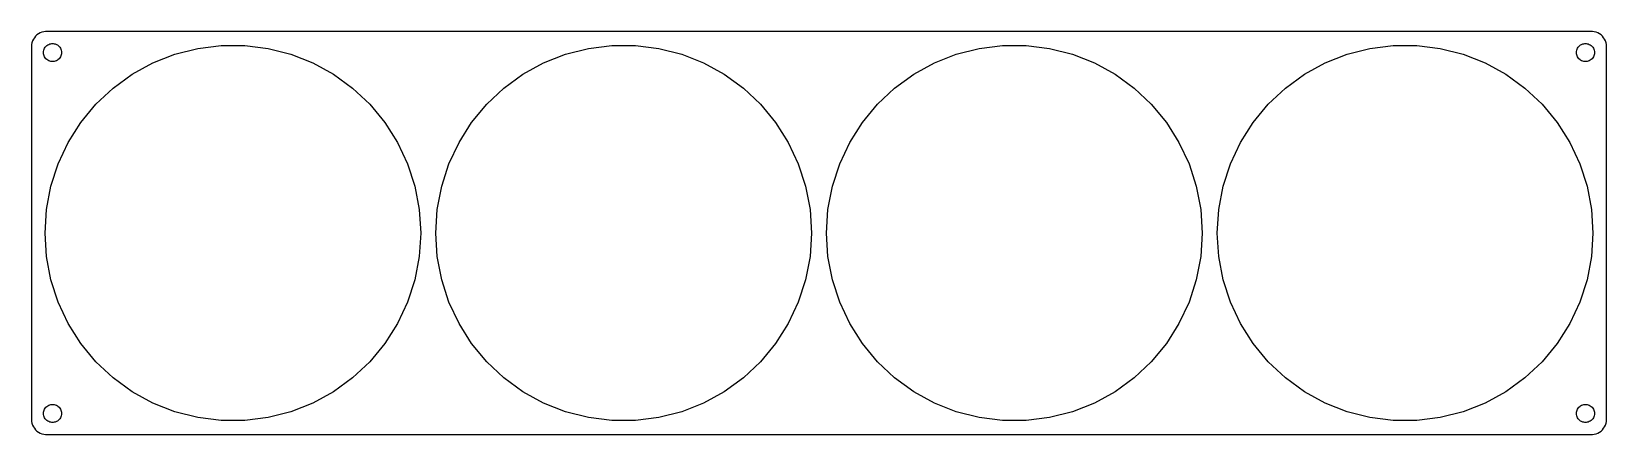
# Model space of a CAD drawing. Header units: metres. Extents: x -262 to 262, y -67 to 67.
import ezdxf

# ---------------------------------------------------------------- set-up
doc = ezdxf.new("R2010")
doc.units = ezdxf.units.M

msp = doc.modelspace()

# ---------------------------------------------------------------- linework, layer by layer
for p, q in [((-261.843, 63.2434), (-261.961, 62.6267)), ((-261.649, 63.8406), (-261.843, 63.2434)), ((-261.382, 64.4088), (-261.649, 63.8406)), ((-261.045, 64.9389), (-261.382, 64.4088)), ((-260.645, 65.4227), (-261.045, 64.9389)), ((-260.187, 65.8526), (-260.645, 65.4227)), ((-259.679, 66.2216), (-260.187, 65.8526)), ((-259.129, 66.5241), (-259.679, 66.2216)), ((-258.545, 66.7553), (-259.129, 66.5241)), ((-257.937, 66.9114), (-258.545, 66.7553)), ((-257.314, 66.9901), (-257.937, 66.9114)), ((257.314, 66.9901), (-257.314, 66.9901)), ((-255.927, 62.8532), (-255.562, 62.9469)), ((-255.562, 62.9469), (-255.188, 62.9941)), ((-255.188, 62.9941), (-254.812, 62.9941)), ((-254.812, 62.9941), (-254.438, 62.9469)), ((-254.438, 62.9469), (-254.073, 62.8532)), ((254.073, 62.8532), (254.438, 62.9469)), ((254.438, 62.9469), (254.812, 62.9941)), ((254.812, 62.9941), (255.188, 62.9941)), ((255.188, 62.9941), (255.562, 62.9469)), ((255.562, 62.9469), (255.927, 62.8532)), ((257.937, 66.9114), (257.314, 66.9901)), ((258.545, 66.7553), (257.937, 66.9114)), ((259.129, 66.5241), (258.545, 66.7553)), ((259.679, 66.2216), (259.129, 66.5241)), ((260.187, 65.8526), (259.679, 66.2216)), ((260.645, 65.4227), (260.187, 65.8526)), ((261.045, 64.9389), (260.645, 65.4227)), ((261.382, 64.4088), (261.045, 64.9389)), ((261.649, 63.8406), (261.382, 64.4088)), ((261.843, 63.2434), (261.649, 63.8406)), ((261.961, 62.6267), (261.843, 63.2434)), ((-261.961, 62.6267), (-262, 62)), ((-262, 62), (-262, -62)), ((-258, 60), (-257.976, 60.376)), ((-257.976, 59.624), (-258, 60)), ((-257.976, 60.376), (-257.906, 60.7461)), ((-257.906, 59.2539), (-257.976, 59.624)), ((-257.906, 60.7461), (-257.789, 61.1044)), ((-257.789, 58.8956), (-257.906, 59.2539)), ((-257.789, 61.1044), (-257.629, 61.4453)), ((-257.629, 58.5547), (-257.789, 58.8956)), ((-257.629, 61.4453), (-257.427, 61.7634)), ((-257.427, 58.2366), (-257.629, 58.5547)), ((-257.427, 61.7634), (-257.187, 62.0536)), ((-257.187, 57.9464), (-257.427, 58.2366)), ((-257.187, 62.0536), (-256.912, 62.3115)), ((-256.912, 57.6885), (-257.187, 57.9464)), ((-256.912, 62.3115), (-256.607, 62.533)), ((-256.607, 57.467), (-256.912, 57.6885)), ((-256.607, 62.533), (-256.277, 62.7145)), ((-256.277, 62.7145), (-255.927, 62.8532)), ((-254.073, 62.8532), (-253.723, 62.7145)), ((-253.723, 62.7145), (-253.393, 62.533)), ((-253.393, 62.533), (-253.088, 62.3115)), ((-253.088, 57.6885), (-253.393, 57.467)), ((-253.088, 62.3115), (-252.813, 62.0536)), ((-252.813, 57.9464), (-253.088, 57.6885)), ((-252.813, 62.0536), (-252.573, 61.7634)), ((-252.573, 58.2366), (-252.813, 57.9464)), ((-252.573, 61.7634), (-252.371, 61.4453)), ((-252.371, 58.5547), (-252.573, 58.2366)), ((-252.371, 61.4453), (-252.211, 61.1044)), ((-252.211, 58.8956), (-252.371, 58.5547)), ((-252.211, 61.1044), (-252.094, 60.7461)), ((-252.094, 59.2539), (-252.211, 58.8956)), ((-252.094, 60.7461), (-252.024, 60.376)), ((-252.024, 59.624), (-252.094, 59.2539)), ((-252.024, 60.376), (-252, 60)), ((-252, 60), (-252.024, 59.624)), ((-221.611, 56.5517), (-214.314, 59.441)), ((-214.314, 59.441), (-206.711, 61.3929)), ((-206.711, 61.3929), (-198.924, 62.3767)), ((-198.924, 62.3767), (-191.076, 62.3767)), ((-191.076, 62.3767), (-183.289, 61.3929)), ((-183.289, 61.3929), (-175.686, 59.441)), ((-175.686, 59.441), (-168.389, 56.5517)), ((-91.6112, 56.5517), (-84.3136, 59.441)), ((-84.3136, 59.441), (-76.7113, 61.3929)), ((-76.7113, 61.3929), (-68.9244, 62.3767)), ((-68.9244, 62.3767), (-61.0756, 62.3767)), ((-61.0756, 62.3767), (-53.2887, 61.3929)), ((-53.2887, 61.3929), (-45.6864, 59.441)), ((-45.6864, 59.441), (-38.3888, 56.5517)), ((38.3888, 56.5517), (45.6864, 59.441)), ((45.6864, 59.441), (53.2887, 61.3929)), ((53.2887, 61.3929), (61.0756, 62.3767)), ((61.0756, 62.3767), (68.9244, 62.3767)), ((68.9244, 62.3767), (76.7113, 61.3929)), ((76.7113, 61.3929), (84.3136, 59.441)), ((84.3136, 59.441), (91.6112, 56.5517)), ((168.389, 56.5517), (175.686, 59.441)), ((175.686, 59.441), (183.289, 61.3929)), ((183.289, 61.3929), (191.076, 62.3767)), ((191.076, 62.3767), (198.924, 62.3767)), ((198.924, 62.3767), (206.711, 61.3929)), ((206.711, 61.3929), (214.314, 59.441)), ((214.314, 59.441), (221.611, 56.5517)), ((252, 60), (252.024, 60.376)), ((252.024, 59.624), (252, 60)), ((252.024, 60.376), (252.094, 60.7461)), ((252.094, 59.2539), (252.024, 59.624)), ((252.094, 60.7461), (252.211, 61.1044)), ((252.211, 58.8956), (252.094, 59.2539)), ((252.211, 61.1044), (252.371, 61.4453)), ((252.371, 58.5547), (252.211, 58.8956)), ((252.371, 61.4453), (252.573, 61.7634)), ((252.573, 58.2366), (252.371, 58.5547)), ((252.573, 61.7634), (252.813, 62.0536)), ((252.813, 57.9464), (252.573, 58.2366)), ((252.813, 62.0536), (253.088, 62.3115)), ((253.088, 57.6885), (252.813, 57.9464)), ((253.088, 62.3115), (253.393, 62.533)), ((253.393, 57.467), (253.088, 57.6885)), ((253.393, 62.533), (253.723, 62.7145)), ((253.723, 62.7145), (254.073, 62.8532)), ((255.927, 62.8532), (256.277, 62.7145)), ((256.277, 62.7145), (256.607, 62.533)), ((256.607, 62.533), (256.912, 62.3115)), ((256.912, 57.6885), (256.607, 57.467)), ((256.912, 62.3115), (257.187, 62.0536)), ((257.187, 57.9464), (256.912, 57.6885)), ((257.187, 62.0536), (257.427, 61.7634)), ((257.427, 58.2366), (257.187, 57.9464)), ((257.427, 61.7634), (257.629, 61.4453)), ((257.629, 58.5547), (257.427, 58.2366)), ((257.629, 61.4453), (257.789, 61.1044)), ((257.789, 58.8956), (257.629, 58.5547)), ((257.789, 61.1044), (257.906, 60.7461)), ((257.906, 59.2539), (257.789, 58.8956)), ((257.906, 60.7461), (257.976, 60.376)), ((257.976, 59.624), (257.906, 59.2539)), ((257.976, 60.376), (258, 60)), ((258, 60), (257.976, 59.624)), ((262, 62), (261.961, 62.6267)), ((262, -62), (262, 62)), ((-256.277, 57.2855), (-256.607, 57.467)), ((-255.927, 57.1468), (-256.277, 57.2855)), ((-255.562, 57.0531), (-255.927, 57.1468)), ((-255.188, 57.0059), (-255.562, 57.0531)), ((-254.812, 57.0059), (-255.188, 57.0059)), ((-254.438, 57.0531), (-254.812, 57.0059)), ((-254.073, 57.1468), (-254.438, 57.0531)), ((-253.723, 57.2855), (-254.073, 57.1468)), ((-253.393, 57.467), (-253.723, 57.2855)), ((-234.839, 48.1571), (-228.489, 52.7705)), ((-228.489, 52.7705), (-221.611, 56.5517)), ((-168.389, 56.5517), (-161.511, 52.7705)), ((-161.511, 52.7705), (-155.161, 48.1571)), ((-104.839, 48.1571), (-98.4892, 52.7705)), ((-98.4892, 52.7705), (-91.6112, 56.5517)), ((-38.3888, 56.5517), (-31.5108, 52.7705)), ((-31.5108, 52.7705), (-25.161, 48.1571)), ((25.161, 48.1571), (31.5108, 52.7705)), ((31.5108, 52.7705), (38.3888, 56.5517)), ((91.6112, 56.5517), (98.4892, 52.7705)), ((98.4892, 52.7705), (104.839, 48.1571)), ((155.161, 48.1571), (161.511, 52.7705)), ((161.511, 52.7705), (168.389, 56.5517)), ((221.611, 56.5517), (228.489, 52.7705)), ((228.489, 52.7705), (234.839, 48.1571)), ((253.723, 57.2855), (253.393, 57.467)), ((254.073, 57.1468), (253.723, 57.2855)), ((254.438, 57.0531), (254.073, 57.1468)), ((254.812, 57.0059), (254.438, 57.0531)), ((255.188, 57.0059), (254.812, 57.0059)), ((255.562, 57.0531), (255.188, 57.0059)), ((255.927, 57.1468), (255.562, 57.0531)), ((256.277, 57.2855), (255.927, 57.1468)), ((256.607, 57.467), (256.277, 57.2855)), ((-240.561, 42.7842), (-234.839, 48.1571)), ((-155.161, 48.1571), (-149.439, 42.7842)), ((-110.561, 42.7842), (-104.839, 48.1571)), ((-25.161, 48.1571), (-19.4395, 42.7842)), ((19.4395, 42.7842), (25.161, 48.1571)), ((104.839, 48.1571), (110.561, 42.7842)), ((149.439, 42.7842), (155.161, 48.1571)), ((234.839, 48.1571), (240.561, 42.7842)), ((-245.564, 36.7366), (-240.561, 42.7842)), ((-149.439, 42.7842), (-144.436, 36.7366)), ((-115.564, 36.7366), (-110.561, 42.7842)), ((-19.4395, 42.7842), (-14.4364, 36.7366)), ((14.4364, 36.7366), (19.4395, 42.7842)), ((110.561, 42.7842), (115.564, 36.7366)), ((144.436, 36.7366), (149.439, 42.7842)), ((240.561, 42.7842), (245.564, 36.7366)), ((-249.769, 30.1096), (-245.564, 36.7366)), ((-144.436, 36.7366), (-140.231, 30.1096)), ((-119.769, 30.1096), (-115.564, 36.7366)), ((-14.4364, 36.7366), (-10.2308, 30.1096)), ((10.2308, 30.1096), (14.4364, 36.7366)), ((115.564, 36.7366), (119.769, 30.1096)), ((140.231, 30.1096), (144.436, 36.7366)), ((245.564, 36.7366), (249.769, 30.1096)), ((-253.111, 23.0078), (-249.769, 30.1096)), ((-140.231, 30.1096), (-136.889, 23.0078)), ((-123.111, 23.0078), (-119.769, 30.1096)), ((-10.2308, 30.1096), (-6.88896, 23.0078)), ((6.88896, 23.0078), (10.2308, 30.1096)), ((119.769, 30.1096), (123.111, 23.0078)), ((136.889, 23.0078), (140.231, 30.1096)), ((249.769, 30.1096), (253.111, 23.0078)), ((-255.536, 15.5431), (-253.111, 23.0078)), ((-136.889, 23.0078), (-134.464, 15.5431)), ((-125.536, 15.5431), (-123.111, 23.0078)), ((-6.88896, 23.0078), (-4.46355, 15.5431)), ((4.46355, 15.5431), (6.88896, 23.0078)), ((123.111, 23.0078), (125.536, 15.5431)), ((134.464, 15.5431), (136.889, 23.0078)), ((253.111, 23.0078), (255.536, 15.5431)), ((-257.007, 7.83331), (-255.536, 15.5431)), ((-134.464, 15.5431), (-132.993, 7.83331)), ((-127.007, 7.83331), (-125.536, 15.5431)), ((-4.46355, 15.5431), (-2.99283, 7.83331)), ((2.99283, 7.83331), (4.46355, 15.5431)), ((125.536, 15.5431), (127.007, 7.83331)), ((132.993, 7.83331), (134.464, 15.5431)), ((255.536, 15.5431), (257.007, 7.83331)), ((-257.5, 0), (-257.007, 7.83331)), ((-132.993, 7.83331), (-132.5, 0)), ((-127.5, 0), (-127.007, 7.83331)), ((-2.99283, 7.83331), (-2.5, 0)), ((2.5, 0), (2.99283, 7.83331)), ((127.007, 7.83331), (127.5, 0)), ((132.5, 0), (132.993, 7.83331)), ((257.007, 7.83331), (257.5, 0)), ((-257.007, -7.83331), (-257.5, 0)), ((-132.5, 0), (-132.993, -7.83331)), ((-127.007, -7.83331), (-127.5, 0)), ((-2.5, 0), (-2.99283, -7.83331)), ((2.99283, -7.83331), (2.5, 0)), ((127.5, 0), (127.007, -7.83331)), ((132.993, -7.83331), (132.5, 0)), ((257.5, 0), (257.007, -7.83331)), ((-255.536, -15.5431), (-257.007, -7.83331)), ((-132.993, -7.83331), (-134.464, -15.5431)), ((-125.536, -15.5431), (-127.007, -7.83331)), ((-2.99283, -7.83331), (-4.46355, -15.5431)), ((4.46355, -15.5431), (2.99283, -7.83331)), ((127.007, -7.83331), (125.536, -15.5431)), ((134.464, -15.5431), (132.993, -7.83331)), ((257.007, -7.83331), (255.536, -15.5431)), ((-253.111, -23.0078), (-255.536, -15.5431)), ((-134.464, -15.5431), (-136.889, -23.0078)), ((-123.111, -23.0078), (-125.536, -15.5431)), ((-4.46355, -15.5431), (-6.88896, -23.0078)), ((6.88896, -23.0078), (4.46355, -15.5431)), ((125.536, -15.5431), (123.111, -23.0078)), ((136.889, -23.0078), (134.464, -15.5431)), ((255.536, -15.5431), (253.111, -23.0078)), ((-249.769, -30.1096), (-253.111, -23.0078)), ((-136.889, -23.0078), (-140.231, -30.1096)), ((-119.769, -30.1096), (-123.111, -23.0078)), ((-6.88896, -23.0078), (-10.2308, -30.1096)), ((10.2308, -30.1096), (6.88896, -23.0078)), ((123.111, -23.0078), (119.769, -30.1096)), ((140.231, -30.1096), (136.889, -23.0078)), ((253.111, -23.0078), (249.769, -30.1096)), ((-245.564, -36.7366), (-249.769, -30.1096)), ((-140.231, -30.1096), (-144.436, -36.7366)), ((-115.564, -36.7366), (-119.769, -30.1096)), ((-10.2308, -30.1096), (-14.4364, -36.7366)), ((14.4364, -36.7366), (10.2308, -30.1096)), ((119.769, -30.1096), (115.564, -36.7366)), ((144.436, -36.7366), (140.231, -30.1096)), ((249.769, -30.1096), (245.564, -36.7366)), ((-240.561, -42.7842), (-245.564, -36.7366)), ((-144.436, -36.7366), (-149.439, -42.7842)), ((-110.561, -42.7842), (-115.564, -36.7366)), ((-14.4364, -36.7366), (-19.4395, -42.7842)), ((19.4395, -42.7842), (14.4364, -36.7366)), ((115.564, -36.7366), (110.561, -42.7842)), ((149.439, -42.7842), (144.436, -36.7366)), ((245.564, -36.7366), (240.561, -42.7842)), ((-234.839, -48.1571), (-240.561, -42.7842)), ((-149.439, -42.7842), (-155.161, -48.1571)), ((-104.839, -48.1571), (-110.561, -42.7842)), ((-19.4395, -42.7842), (-25.161, -48.1571)), ((25.161, -48.1571), (19.4395, -42.7842)), ((110.561, -42.7842), (104.839, -48.1571)), ((155.161, -48.1571), (149.439, -42.7842)), ((240.561, -42.7842), (234.839, -48.1571)), ((-228.489, -52.7705), (-234.839, -48.1571)), ((-155.161, -48.1571), (-161.511, -52.7705)), ((-98.4892, -52.7705), (-104.839, -48.1571)), ((-25.161, -48.1571), (-31.5108, -52.7705)), ((31.5108, -52.7705), (25.161, -48.1571)), ((104.839, -48.1571), (98.4892, -52.7705)), ((161.511, -52.7705), (155.161, -48.1571)), ((234.839, -48.1571), (228.489, -52.7705)), ((-256.912, -57.6885), (-256.607, -57.467)), ((-256.607, -57.467), (-256.277, -57.2855)), ((-256.277, -57.2855), (-255.927, -57.1468)), ((-255.927, -57.1468), (-255.562, -57.0531)), ((-255.562, -57.0531), (-255.188, -57.0059)), ((-255.188, -57.0059), (-254.812, -57.0059)), ((-254.812, -57.0059), (-254.438, -57.0531)), ((-254.438, -57.0531), (-254.073, -57.1468)), ((-254.073, -57.1468), (-253.723, -57.2855)), ((-253.723, -57.2855), (-253.393, -57.467)), ((-253.393, -57.467), (-253.088, -57.6885)), ((-221.611, -56.5517), (-228.489, -52.7705)), ((-214.314, -59.441), (-221.611, -56.5517)), ((-168.389, -56.5517), (-175.686, -59.441)), ((-161.511, -52.7705), (-168.389, -56.5517)), ((-91.6112, -56.5517), (-98.4892, -52.7705)), ((-84.3136, -59.441), (-91.6112, -56.5517)), ((-38.3888, -56.5517), (-45.6864, -59.441)), ((-31.5108, -52.7705), (-38.3888, -56.5517)), ((38.3888, -56.5517), (31.5108, -52.7705)), ((45.6864, -59.441), (38.3888, -56.5517)), ((91.6112, -56.5517), (84.3136, -59.441)), ((98.4892, -52.7705), (91.6112, -56.5517)), ((168.389, -56.5517), (161.511, -52.7705)), ((175.686, -59.441), (168.389, -56.5517)), ((221.611, -56.5517), (214.314, -59.441)), ((228.489, -52.7705), (221.611, -56.5517)), ((253.088, -57.6885), (253.393, -57.467)), ((253.393, -57.467), (253.723, -57.2855)), ((253.723, -57.2855), (254.073, -57.1468)), ((254.073, -57.1468), (254.438, -57.0531)), ((254.438, -57.0531), (254.812, -57.0059)), ((254.812, -57.0059), (255.188, -57.0059)), ((255.188, -57.0059), (255.562, -57.0531)), ((255.562, -57.0531), (255.927, -57.1468)), ((255.927, -57.1468), (256.277, -57.2855)), ((256.277, -57.2855), (256.607, -57.467)), ((256.607, -57.467), (256.912, -57.6885)), ((-262, -62), (-261.961, -62.6267)), ((-261.961, -62.6267), (-261.843, -63.2434)), ((-258, -60), (-257.976, -59.624)), ((-257.976, -60.376), (-258, -60)), ((-257.976, -59.624), (-257.906, -59.2539)), ((-257.906, -60.7461), (-257.976, -60.376)), ((-257.906, -59.2539), (-257.789, -58.8956)), ((-257.789, -61.1044), (-257.906, -60.7461)), ((-257.789, -58.8956), (-257.629, -58.5547)), ((-257.629, -61.4453), (-257.789, -61.1044)), ((-257.629, -58.5547), (-257.427, -58.2366)), ((-257.427, -61.7634), (-257.629, -61.4453)), ((-257.427, -58.2366), (-257.187, -57.9464)), ((-257.187, -62.0536), (-257.427, -61.7634)), ((-257.187, -57.9464), (-256.912, -57.6885)), ((-256.912, -62.3115), (-257.187, -62.0536)), ((-256.607, -62.533), (-256.912, -62.3115)), ((-256.277, -62.7145), (-256.607, -62.533)), ((-255.927, -62.8532), (-256.277, -62.7145)), ((-255.562, -62.9469), (-255.927, -62.8532)), ((-254.073, -62.8532), (-254.438, -62.9469)), ((-253.723, -62.7145), (-254.073, -62.8532)), ((-253.393, -62.533), (-253.723, -62.7145)), ((-253.088, -62.3115), (-253.393, -62.533)), ((-253.088, -57.6885), (-252.813, -57.9464)), ((-252.813, -62.0536), (-253.088, -62.3115)), ((-252.813, -57.9464), (-252.573, -58.2366)), ((-252.573, -61.7634), (-252.813, -62.0536)), ((-252.573, -58.2366), (-252.371, -58.5547)), ((-252.371, -61.4453), (-252.573, -61.7634)), ((-252.371, -58.5547), (-252.211, -58.8956)), ((-252.211, -61.1044), (-252.371, -61.4453)), ((-252.211, -58.8956), (-252.094, -59.2539)), ((-252.094, -60.7461), (-252.211, -61.1044)), ((-252.094, -59.2539), (-252.024, -59.624)), ((-252.024, -60.376), (-252.094, -60.7461)), ((-252.024, -59.624), (-252, -60)), ((-252, -60), (-252.024, -60.376)), ((-206.711, -61.3929), (-214.314, -59.441)), ((-198.924, -62.3767), (-206.711, -61.3929)), ((-191.076, -62.3767), (-198.924, -62.3767)), ((-183.289, -61.3929), (-191.076, -62.3767)), ((-175.686, -59.441), (-183.289, -61.3929)), ((-76.7113, -61.3929), (-84.3136, -59.441)), ((-68.9244, -62.3767), (-76.7113, -61.3929)), ((-61.0756, -62.3767), (-68.9244, -62.3767)), ((-53.2887, -61.3929), (-61.0756, -62.3767)), ((-45.6864, -59.441), (-53.2887, -61.3929)), ((53.2887, -61.3929), (45.6864, -59.441)), ((61.0756, -62.3767), (53.2887, -61.3929)), ((68.9244, -62.3767), (61.0756, -62.3767)), ((76.7113, -61.3929), (68.9244, -62.3767)), ((84.3136, -59.441), (76.7113, -61.3929)), ((183.289, -61.3929), (175.686, -59.441)), ((191.076, -62.3767), (183.289, -61.3929)), ((198.924, -62.3767), (191.076, -62.3767)), ((206.711, -61.3929), (198.924, -62.3767)), ((214.314, -59.441), (206.711, -61.3929)), ((252, -60), (252.024, -59.624)), ((252.024, -60.376), (252, -60)), ((252.024, -59.624), (252.094, -59.2539)), ((252.094, -60.7461), (252.024, -60.376)), ((252.094, -59.2539), (252.211, -58.8956)), ((252.211, -61.1044), (252.094, -60.7461)), ((252.211, -58.8956), (252.371, -58.5547)), ((252.371, -61.4453), (252.211, -61.1044)), ((252.371, -58.5547), (252.573, -58.2366)), ((252.573, -61.7634), (252.371, -61.4453)), ((252.573, -58.2366), (252.813, -57.9464)), ((252.813, -62.0536), (252.573, -61.7634)), ((252.813, -57.9464), (253.088, -57.6885)), ((253.088, -62.3115), (252.813, -62.0536)), ((253.393, -62.533), (253.088, -62.3115)), ((253.723, -62.7145), (253.393, -62.533)), ((254.073, -62.8532), (253.723, -62.7145)), ((254.438, -62.9469), (254.073, -62.8532)), ((255.927, -62.8532), (255.562, -62.9469)), ((256.277, -62.7145), (255.927, -62.8532)), ((256.607, -62.533), (256.277, -62.7145)), ((256.912, -62.3115), (256.607, -62.533)), ((256.912, -57.6885), (257.187, -57.9464)), ((257.187, -62.0536), (256.912, -62.3115)), ((257.187, -57.9464), (257.427, -58.2366)), ((257.427, -61.7634), (257.187, -62.0536)), ((257.427, -58.2366), (257.629, -58.5547)), ((257.629, -61.4453), (257.427, -61.7634)), ((257.629, -58.5547), (257.789, -58.8956)), ((257.789, -61.1044), (257.629, -61.4453)), ((257.789, -58.8956), (257.906, -59.2539)), ((257.906, -60.7461), (257.789, -61.1044)), ((257.906, -59.2539), (257.976, -59.624)), ((257.976, -60.376), (257.906, -60.7461)), ((257.976, -59.624), (258, -60)), ((258, -60), (257.976, -60.376)), ((261.843, -63.2434), (261.961, -62.6267)), ((261.961, -62.6267), (262, -62)), ((-261.843, -63.2434), (-261.649, -63.8406)), ((-261.649, -63.8406), (-261.382, -64.4088)), ((-261.382, -64.4088), (-261.045, -64.9389)), ((-261.045, -64.9389), (-260.645, -65.4227)), ((-260.645, -65.4227), (-260.187, -65.8526)), ((-260.187, -65.8526), (-259.679, -66.2216)), ((-259.679, -66.2216), (-259.129, -66.5241)), ((-259.129, -66.5241), (-258.545, -66.7553)), ((-258.545, -66.7553), (-257.937, -66.9114)), ((-257.937, -66.9114), (-257.314, -66.9901)), ((-257.314, -66.9901), (257.314, -66.9901)), ((-255.188, -62.9941), (-255.562, -62.9469)), ((-254.812, -62.9941), (-255.188, -62.9941)), ((-254.438, -62.9469), (-254.812, -62.9941)), ((254.812, -62.9941), (254.438, -62.9469)), ((255.188, -62.9941), (254.812, -62.9941)), ((255.562, -62.9469), (255.188, -62.9941)), ((257.314, -66.9901), (257.937, -66.9114)), ((257.937, -66.9114), (258.545, -66.7553)), ((258.545, -66.7553), (259.129, -66.5241)), ((259.129, -66.5241), (259.679, -66.2216)), ((259.679, -66.2216), (260.187, -65.8526)), ((260.187, -65.8526), (260.645, -65.4227)), ((260.645, -65.4227), (261.045, -64.9389)), ((261.045, -64.9389), (261.382, -64.4088)), ((261.382, -64.4088), (261.649, -63.8406)), ((261.649, -63.8406), (261.843, -63.2434))]:
    msp.add_line(p, q)

doc.saveas('drawing.dxf')
